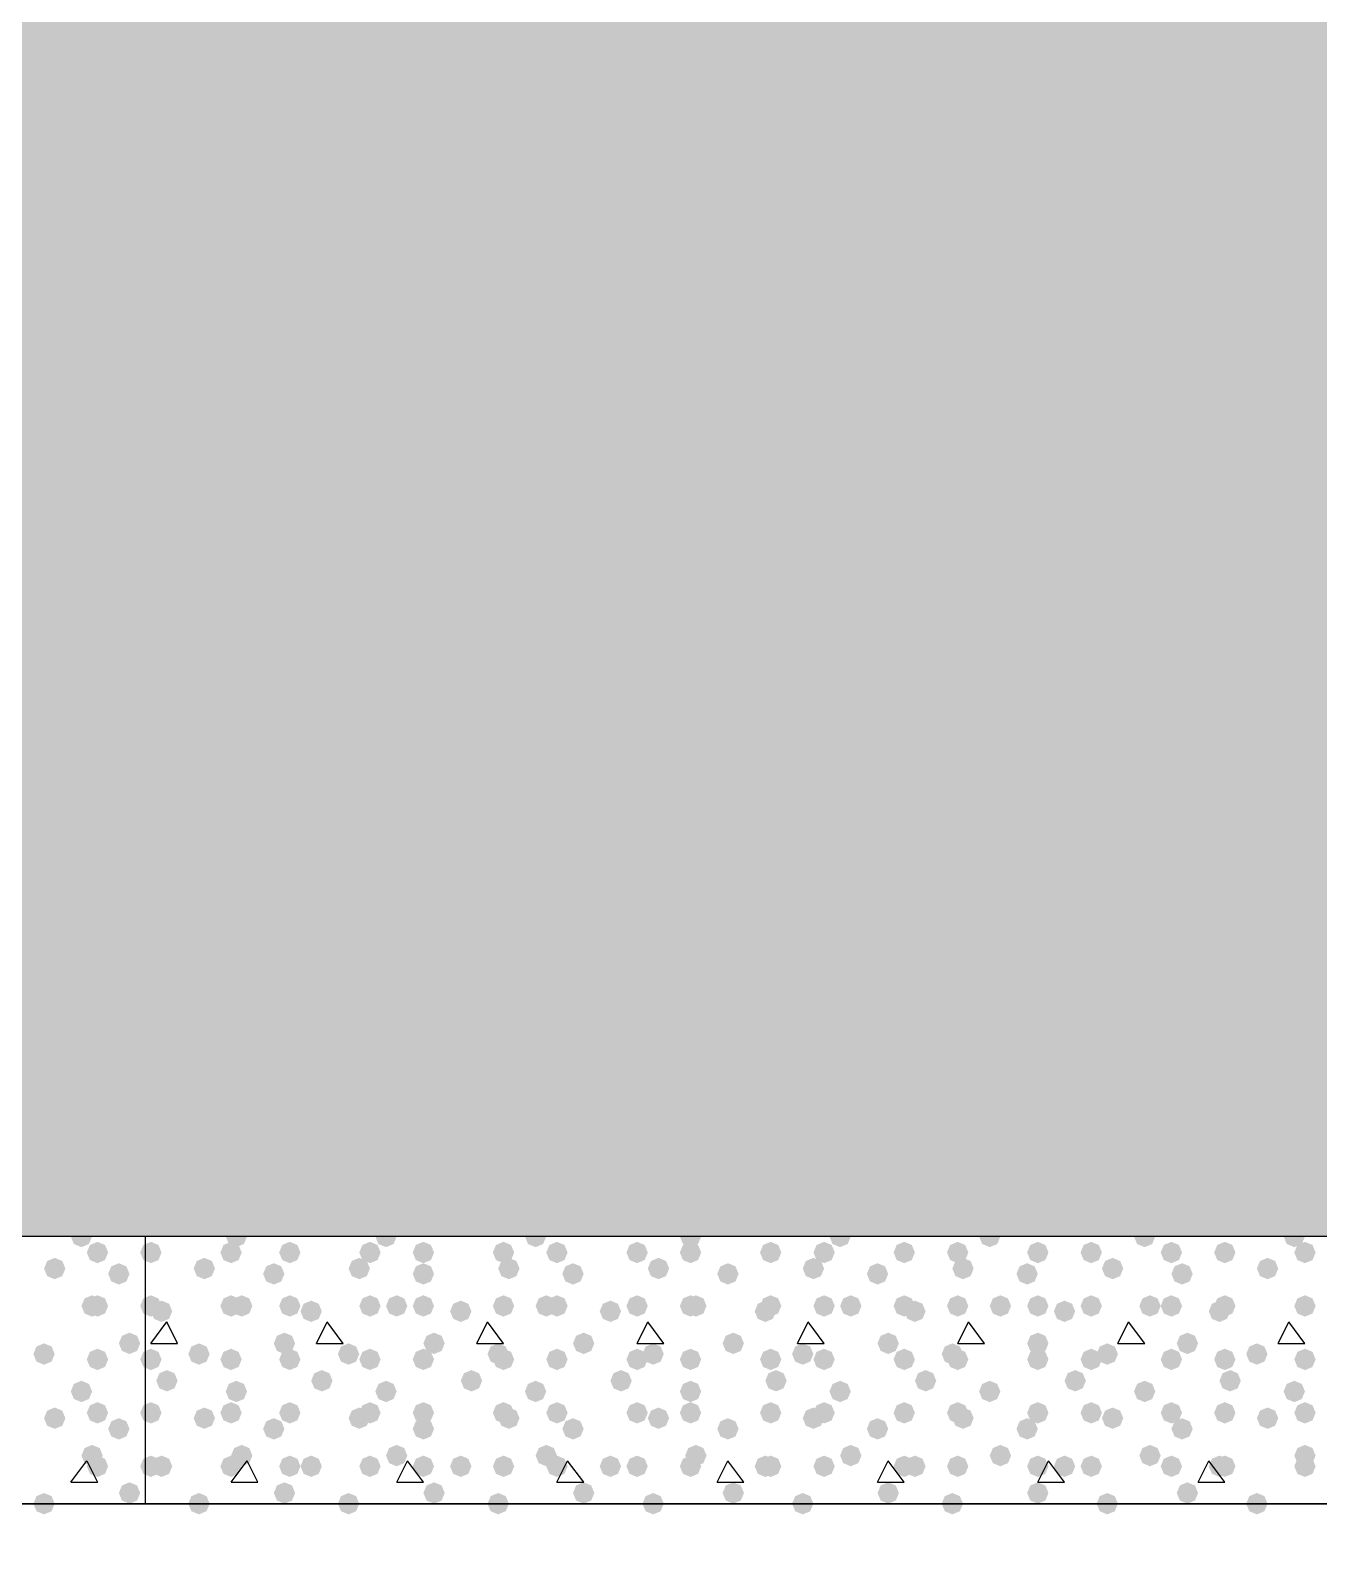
# Model space of a CAD drawing. Header units: millimetres. Extents: x 0 to 420, y 0 to 297.
# Drawn here: x 244.71 to 254.91, y 182.94 to 195.1 of the extents above; entities that cross this region are included whole.
import ezdxf

# ---------------------------------------------------------------- set-up
doc = ezdxf.new("R2010")
doc.units = ezdxf.units.MM
doc.layers.get('0').update_dxf_attribs({"linetype": 'CONTINUOUS'})

msp = doc.modelspace()

# ---------------------------------------------------------------- hatches: boundary and pattern name
at = {"true_color": 0x000008}
h = msp.add_hatch(color=0, dxfattribs=at)
h.paths.add_polyline_path([(385.826, 204.639333), (224.409, 204.639333), (385.826, 185.547)], flags=0)
h.paths.add_polyline_path([(224.409, 204.639333), (385.826, 185.547), (224.409, 185.547)], flags=0)
at = {"true_color": 0x000007}
for points in [[(245.194667, 185.547), (245.169796, 185.487204), (245.11, 185.462333), (245.050204, 185.487204), (245.025333, 185.547), (245.050204, 185.606796), (245.11, 185.631667), (245.169796, 185.606796)], [(245.321667, 185.42), (245.296796, 185.360204), (245.237, 185.335333), (245.177204, 185.360204), (245.152333, 185.42), (245.177204, 185.479796), (245.237, 185.504667), (245.296796, 185.479796)], [(244.983, 185.293), (244.958129, 185.233204), (244.898333, 185.208333), (244.838538, 185.233204), (244.813667, 185.293), (244.838537, 185.352796), (244.898333, 185.377667), (244.958129, 185.352796)], [(245.491, 185.250667), (245.466129, 185.190871), (245.406333, 185.166), (245.346538, 185.190871), (245.321667, 185.250667), (245.346537, 185.310462), (245.406333, 185.335333), (245.466129, 185.310463)], [(245.279333, 184.996667), (245.254462, 184.936871), (245.194667, 184.912), (245.134871, 184.936871), (245.11, 184.996667), (245.134871, 185.056462), (245.194667, 185.081333), (245.254462, 185.056463)], [(245.321667, 184.996667), (245.296796, 184.936871), (245.237, 184.912), (245.177204, 184.936871), (245.152333, 184.996667), (245.177204, 185.056462), (245.237, 185.081333), (245.296796, 185.056463)], [(245.575667, 184.700333), (245.550796, 184.640537), (245.491, 184.615667), (245.431204, 184.640537), (245.406333, 184.700333), (245.431204, 184.760129), (245.491, 184.785), (245.550796, 184.760129)], [(244.898333, 184.615667), (244.873462, 184.555871), (244.813667, 184.531), (244.753871, 184.555871), (244.729, 184.615667), (244.753871, 184.675462), (244.813667, 184.700333), (244.873462, 184.675463)], [(245.321667, 184.573333), (245.296796, 184.513537), (245.237, 184.488667), (245.177204, 184.513537), (245.152333, 184.573333), (245.177204, 184.633129), (245.237, 184.658), (245.296796, 184.633129)], [(245.194667, 184.319333), (245.169796, 184.259537), (245.11, 184.234667), (245.050204, 184.259537), (245.025333, 184.319333), (245.050204, 184.379129), (245.11, 184.404), (245.169796, 184.379129)], [(244.983, 184.107667), (244.958129, 184.047871), (244.898333, 184.023), (244.838538, 184.047871), (244.813667, 184.107667), (244.838537, 184.167462), (244.898333, 184.192333), (244.958129, 184.167463)], [(245.321667, 184.15), (245.296796, 184.090204), (245.237, 184.065333), (245.177204, 184.090204), (245.152333, 184.15), (245.177204, 184.209796), (245.237, 184.234667), (245.296796, 184.209796)], [(245.491, 184.023), (245.466129, 183.963204), (245.406333, 183.938333), (245.346538, 183.963204), (245.321667, 184.023), (245.346537, 184.082796), (245.406333, 184.107667), (245.466129, 184.082796)], [(245.279333, 183.811333), (245.254462, 183.751537), (245.194667, 183.726667), (245.134871, 183.751537), (245.11, 183.811333), (245.134871, 183.871129), (245.194667, 183.896), (245.254462, 183.871129)], [(245.321667, 183.726667), (245.296796, 183.666871), (245.237, 183.642), (245.177204, 183.666871), (245.152333, 183.726667), (245.177204, 183.786462), (245.237, 183.811333), (245.296796, 183.786463)], [(245.575667, 183.515), (245.550796, 183.455204), (245.491, 183.430333), (245.431204, 183.455204), (245.406333, 183.515), (245.431204, 183.574796), (245.491, 183.599667), (245.550796, 183.574796)], [(244.898333, 183.430333), (244.873462, 183.370537), (244.813667, 183.345667), (244.753871, 183.370537), (244.729, 183.430333), (244.753871, 183.490129), (244.813667, 183.515), (244.873462, 183.490129)]]:
    msp.add_hatch(color=0, dxfattribs=at).paths.add_polyline_path(points, flags=0)
at = {"true_color": 0x000008}
for points in [[(246.422333, 185.547), (246.397462, 185.487204), (246.337667, 185.462333), (246.277871, 185.487204), (246.253, 185.547), (246.277871, 185.606796), (246.337667, 185.631667), (246.397462, 185.606796)], [(247.607667, 185.547), (247.582796, 185.487204), (247.523, 185.462333), (247.463204, 185.487204), (247.438333, 185.547), (247.463204, 185.606796), (247.523, 185.631667), (247.582796, 185.606796)], [(248.793, 185.547), (248.768129, 185.487204), (248.708333, 185.462333), (248.648538, 185.487204), (248.623667, 185.547), (248.648537, 185.606796), (248.708333, 185.631667), (248.768129, 185.606796)], [(250.020667, 185.547), (249.995796, 185.487204), (249.936, 185.462333), (249.876204, 185.487204), (249.851333, 185.547), (249.876204, 185.606796), (249.936, 185.631667), (249.995796, 185.606796)], [(251.206, 185.547), (251.181129, 185.487204), (251.121333, 185.462333), (251.061538, 185.487204), (251.036667, 185.547), (251.061537, 185.606796), (251.121333, 185.631667), (251.181129, 185.606796)], [(252.391333, 185.547), (252.366462, 185.487204), (252.306667, 185.462333), (252.246871, 185.487204), (252.222, 185.547), (252.246871, 185.606796), (252.306667, 185.631667), (252.366462, 185.606796)], [(253.619, 185.547), (253.594129, 185.487204), (253.534333, 185.462333), (253.474538, 185.487204), (253.449667, 185.547), (253.474537, 185.606796), (253.534333, 185.631667), (253.594129, 185.606796)], [(254.804333, 185.547), (254.779462, 185.487204), (254.719667, 185.462333), (254.659871, 185.487204), (254.635, 185.547), (254.659871, 185.606796), (254.719667, 185.631667), (254.779462, 185.606796)], [(245.745, 185.42), (245.720129, 185.360204), (245.660333, 185.335333), (245.600538, 185.360204), (245.575667, 185.42), (245.600537, 185.479796), (245.660333, 185.504667), (245.720129, 185.479796)], [(246.38, 185.42), (246.355129, 185.360204), (246.295333, 185.335333), (246.235538, 185.360204), (246.210667, 185.42), (246.235537, 185.479796), (246.295333, 185.504667), (246.355129, 185.479796)], [(246.845667, 185.42), (246.820796, 185.360204), (246.761, 185.335333), (246.701204, 185.360204), (246.676333, 185.42), (246.701204, 185.479796), (246.761, 185.504667), (246.820796, 185.479796)], [(247.480667, 185.42), (247.455796, 185.360204), (247.396, 185.335333), (247.336204, 185.360204), (247.311333, 185.42), (247.336204, 185.479796), (247.396, 185.504667), (247.455796, 185.479796)], [(247.904, 185.42), (247.879129, 185.360204), (247.819333, 185.335333), (247.759538, 185.360204), (247.734667, 185.42), (247.759537, 185.479796), (247.819333, 185.504667), (247.879129, 185.479796)], [(248.539, 185.42), (248.514129, 185.360204), (248.454333, 185.335333), (248.394538, 185.360204), (248.369667, 185.42), (248.394537, 185.479796), (248.454333, 185.504667), (248.514129, 185.479796)], [(248.962333, 185.42), (248.937462, 185.360204), (248.877667, 185.335333), (248.817871, 185.360204), (248.793, 185.42), (248.817871, 185.479796), (248.877667, 185.504667), (248.937462, 185.479796)], [(249.597333, 185.42), (249.572462, 185.360204), (249.512667, 185.335333), (249.452871, 185.360204), (249.428, 185.42), (249.452871, 185.479796), (249.512667, 185.504667), (249.572462, 185.479796)], [(250.020667, 185.42), (249.995796, 185.360204), (249.936, 185.335333), (249.876204, 185.360204), (249.851333, 185.42), (249.876204, 185.479796), (249.936, 185.504667), (249.995796, 185.479796)], [(250.655667, 185.42), (250.630796, 185.360204), (250.571, 185.335333), (250.511204, 185.360204), (250.486333, 185.42), (250.511204, 185.479796), (250.571, 185.504667), (250.630796, 185.479796)], [(251.079, 185.42), (251.054129, 185.360204), (250.994333, 185.335333), (250.934538, 185.360204), (250.909667, 185.42), (250.934537, 185.479796), (250.994333, 185.504667), (251.054129, 185.479796)], [(251.714, 185.42), (251.689129, 185.360204), (251.629333, 185.335333), (251.569538, 185.360204), (251.544667, 185.42), (251.569537, 185.479796), (251.629333, 185.504667), (251.689129, 185.479796)], [(252.137333, 185.42), (252.112462, 185.360204), (252.052667, 185.335333), (251.992871, 185.360204), (251.968, 185.42), (251.992871, 185.479796), (252.052667, 185.504667), (252.112462, 185.479796)], [(252.772333, 185.42), (252.747462, 185.360204), (252.687667, 185.335333), (252.627871, 185.360204), (252.603, 185.42), (252.627871, 185.479796), (252.687667, 185.504667), (252.747462, 185.479796)], [(253.195667, 185.42), (253.170796, 185.360204), (253.111, 185.335333), (253.051204, 185.360204), (253.026333, 185.42), (253.051204, 185.479796), (253.111, 185.504667), (253.170796, 185.479796)], [(253.830667, 185.42), (253.805796, 185.360204), (253.746, 185.335333), (253.686204, 185.360204), (253.661333, 185.42), (253.686204, 185.479796), (253.746, 185.504667), (253.805796, 185.479796)], [(254.254, 185.42), (254.229129, 185.360204), (254.169333, 185.335333), (254.109537, 185.360204), (254.084667, 185.42), (254.109537, 185.479796), (254.169333, 185.504667), (254.229129, 185.479796)], [(254.889, 185.42), (254.864129, 185.360204), (254.804333, 185.335333), (254.744538, 185.360204), (254.719667, 185.42), (254.744537, 185.479796), (254.804333, 185.504667), (254.864129, 185.479796)], [(246.168333, 185.293), (246.143463, 185.233204), (246.083667, 185.208333), (246.023871, 185.233204), (245.999, 185.293), (246.023871, 185.352796), (246.083667, 185.377667), (246.143462, 185.352796)], [(246.718667, 185.250667), (246.693796, 185.190871), (246.634, 185.166), (246.574204, 185.190871), (246.549333, 185.250667), (246.574204, 185.310462), (246.634, 185.335333), (246.693796, 185.310463)], [(247.396, 185.293), (247.371129, 185.233204), (247.311333, 185.208333), (247.251538, 185.233204), (247.226667, 185.293), (247.251537, 185.352796), (247.311333, 185.377667), (247.371129, 185.352796)], [(247.904, 185.250667), (247.879129, 185.190871), (247.819333, 185.166), (247.759538, 185.190871), (247.734667, 185.250667), (247.759537, 185.310462), (247.819333, 185.335333), (247.879129, 185.310463)], [(248.581333, 185.293), (248.556462, 185.233204), (248.496667, 185.208333), (248.436871, 185.233204), (248.412, 185.293), (248.436871, 185.352796), (248.496667, 185.377667), (248.556462, 185.352796)], [(249.089333, 185.250667), (249.064462, 185.190871), (249.004667, 185.166), (248.944871, 185.190871), (248.92, 185.250667), (248.944871, 185.310462), (249.004667, 185.335333), (249.064462, 185.310463)], [(249.766667, 185.293), (249.741796, 185.233204), (249.682, 185.208333), (249.622204, 185.233204), (249.597333, 185.293), (249.622204, 185.352796), (249.682, 185.377667), (249.741796, 185.352796)], [(250.317, 185.250667), (250.292129, 185.190871), (250.232333, 185.166), (250.172537, 185.190871), (250.147667, 185.250667), (250.172537, 185.310462), (250.232333, 185.335333), (250.292129, 185.310463)], [(250.994333, 185.293), (250.969462, 185.233204), (250.909667, 185.208333), (250.849871, 185.233204), (250.825, 185.293), (250.849871, 185.352796), (250.909667, 185.377667), (250.969462, 185.352796)], [(251.502333, 185.250667), (251.477463, 185.190871), (251.417667, 185.166), (251.357871, 185.190871), (251.333, 185.250667), (251.357871, 185.310462), (251.417667, 185.335333), (251.477462, 185.310463)], [(252.179667, 185.293), (252.154796, 185.233204), (252.095, 185.208333), (252.035204, 185.233204), (252.010333, 185.293), (252.035204, 185.352796), (252.095, 185.377667), (252.154796, 185.352796)], [(252.687667, 185.250667), (252.662796, 185.190871), (252.603, 185.166), (252.543204, 185.190871), (252.518333, 185.250667), (252.543204, 185.310462), (252.603, 185.335333), (252.662796, 185.310463)], [(253.365, 185.293), (253.340129, 185.233204), (253.280333, 185.208333), (253.220538, 185.233204), (253.195667, 185.293), (253.220537, 185.352796), (253.280333, 185.377667), (253.340129, 185.352796)], [(253.915333, 185.250667), (253.890462, 185.190871), (253.830667, 185.166), (253.770871, 185.190871), (253.746, 185.250667), (253.770871, 185.310462), (253.830667, 185.335333), (253.890462, 185.310463)], [(254.592667, 185.293), (254.567796, 185.233204), (254.508, 185.208333), (254.448204, 185.233204), (254.423333, 185.293), (254.448204, 185.352796), (254.508, 185.377667), (254.567796, 185.352796)], [(245.745, 184.996667), (245.720129, 184.936871), (245.660333, 184.912), (245.600538, 184.936871), (245.575667, 184.996667), (245.600537, 185.056462), (245.660333, 185.081333), (245.720129, 185.056463)], [(245.829667, 184.954333), (245.804796, 184.894537), (245.745, 184.869667), (245.685204, 184.894537), (245.660333, 184.954333), (245.685204, 185.014129), (245.745, 185.039), (245.804796, 185.014129)], [(246.38, 184.996667), (246.355129, 184.936871), (246.295333, 184.912), (246.235538, 184.936871), (246.210667, 184.996667), (246.235537, 185.056462), (246.295333, 185.081333), (246.355129, 185.056463)], [(246.464667, 184.996667), (246.439796, 184.936871), (246.38, 184.912), (246.320204, 184.936871), (246.295333, 184.996667), (246.320204, 185.056462), (246.38, 185.081333), (246.439796, 185.056463)], [(246.845667, 184.996667), (246.820796, 184.936871), (246.761, 184.912), (246.701204, 184.936871), (246.676333, 184.996667), (246.701204, 185.056462), (246.761, 185.081333), (246.820796, 185.056463)], [(247.015, 184.954333), (246.990129, 184.894537), (246.930333, 184.869667), (246.870538, 184.894537), (246.845667, 184.954333), (246.870537, 185.014129), (246.930333, 185.039), (246.990129, 185.014129)], [(247.480667, 184.996667), (247.455796, 184.936871), (247.396, 184.912), (247.336204, 184.936871), (247.311333, 184.996667), (247.336204, 185.056462), (247.396, 185.081333), (247.455796, 185.056463)], [(247.692333, 184.996667), (247.667463, 184.936871), (247.607667, 184.912), (247.547871, 184.936871), (247.523, 184.996667), (247.547871, 185.056462), (247.607667, 185.081333), (247.667462, 185.056463)], [(247.904, 184.996667), (247.879129, 184.936871), (247.819333, 184.912), (247.759538, 184.936871), (247.734667, 184.996667), (247.759537, 185.056462), (247.819333, 185.081333), (247.879129, 185.056463)], [(248.200333, 184.954333), (248.175462, 184.894537), (248.115667, 184.869667), (248.055871, 184.894537), (248.031, 184.954333), (248.055871, 185.014129), (248.115667, 185.039), (248.175462, 185.014129)], [(248.539, 184.996667), (248.514129, 184.936871), (248.454333, 184.912), (248.394538, 184.936871), (248.369667, 184.996667), (248.394537, 185.056462), (248.454333, 185.081333), (248.514129, 185.056463)], [(248.877667, 184.996667), (248.852796, 184.936871), (248.793, 184.912), (248.733204, 184.936871), (248.708333, 184.996667), (248.733204, 185.056462), (248.793, 185.081333), (248.852796, 185.056463)], [(248.962333, 184.996667), (248.937462, 184.936871), (248.877667, 184.912), (248.817871, 184.936871), (248.793, 184.996667), (248.817871, 185.056462), (248.877667, 185.081333), (248.937462, 185.056463)], [(249.385667, 184.954333), (249.360796, 184.894537), (249.301, 184.869667), (249.241204, 184.894537), (249.216333, 184.954333), (249.241204, 185.014129), (249.301, 185.039), (249.360796, 185.014129)], [(249.597333, 184.996667), (249.572462, 184.936871), (249.512667, 184.912), (249.452871, 184.936871), (249.428, 184.996667), (249.452871, 185.056462), (249.512667, 185.081333), (249.572462, 185.056463)], [(250.020667, 184.996667), (249.995796, 184.936871), (249.936, 184.912), (249.876204, 184.936871), (249.851333, 184.996667), (249.876204, 185.056462), (249.936, 185.081333), (249.995796, 185.056463)], [(250.063, 184.996667), (250.038129, 184.936871), (249.978333, 184.912), (249.918538, 184.936871), (249.893667, 184.996667), (249.918537, 185.056462), (249.978333, 185.081333), (250.038129, 185.056463)], [(250.613333, 184.954333), (250.588462, 184.894537), (250.528667, 184.869667), (250.468871, 184.894537), (250.444, 184.954333), (250.468871, 185.014129), (250.528667, 185.039), (250.588462, 185.014129)], [(250.655667, 184.996667), (250.630796, 184.936871), (250.571, 184.912), (250.511204, 184.936871), (250.486333, 184.996667), (250.511204, 185.056462), (250.571, 185.081333), (250.630796, 185.056463)], [(251.079, 184.996667), (251.054129, 184.936871), (250.994333, 184.912), (250.934538, 184.936871), (250.909667, 184.996667), (250.934537, 185.056462), (250.994333, 185.081333), (251.054129, 185.056463)], [(251.290667, 184.996667), (251.265796, 184.936871), (251.206, 184.912), (251.146204, 184.936871), (251.121333, 184.996667), (251.146204, 185.056462), (251.206, 185.081333), (251.265796, 185.056463)], [(251.714, 184.996667), (251.689129, 184.936871), (251.629333, 184.912), (251.569538, 184.936871), (251.544667, 184.996667), (251.569537, 185.056462), (251.629333, 185.081333), (251.689129, 185.056463)], [(251.798667, 184.954333), (251.773796, 184.894537), (251.714, 184.869667), (251.654204, 184.894537), (251.629333, 184.954333), (251.654204, 185.014129), (251.714, 185.039), (251.773796, 185.014129)], [(252.137333, 184.996667), (252.112462, 184.936871), (252.052667, 184.912), (251.992871, 184.936871), (251.968, 184.996667), (251.992871, 185.056462), (252.052667, 185.081333), (252.112462, 185.056463)], [(252.476, 184.996667), (252.451129, 184.936871), (252.391333, 184.912), (252.331538, 184.936871), (252.306667, 184.996667), (252.331537, 185.056462), (252.391333, 185.081333), (252.451129, 185.056463)], [(252.772333, 184.996667), (252.747462, 184.936871), (252.687667, 184.912), (252.627871, 184.936871), (252.603, 184.996667), (252.627871, 185.056462), (252.687667, 185.081333), (252.747462, 185.056463)], [(252.984, 184.954333), (252.959129, 184.894537), (252.899333, 184.869667), (252.839538, 184.894537), (252.814667, 184.954333), (252.839537, 185.014129), (252.899333, 185.039), (252.959129, 185.014129)], [(253.195667, 184.996667), (253.170796, 184.936871), (253.111, 184.912), (253.051204, 184.936871), (253.026333, 184.996667), (253.051204, 185.056462), (253.111, 185.081333), (253.170796, 185.056463)], [(253.661333, 184.996667), (253.636462, 184.936871), (253.576667, 184.912), (253.516871, 184.936871), (253.492, 184.996667), (253.516871, 185.056462), (253.576667, 185.081333), (253.636462, 185.056463)], [(253.830667, 184.996667), (253.805796, 184.936871), (253.746, 184.912), (253.686204, 184.936871), (253.661333, 184.996667), (253.686204, 185.056462), (253.746, 185.081333), (253.805796, 185.056463)], [(254.211667, 184.954333), (254.186796, 184.894537), (254.127, 184.869667), (254.067204, 184.894537), (254.042333, 184.954333), (254.067204, 185.014129), (254.127, 185.039), (254.186796, 185.014129)], [(254.254, 184.996667), (254.229129, 184.936871), (254.169333, 184.912), (254.109537, 184.936871), (254.084667, 184.996667), (254.109537, 185.056462), (254.169333, 185.081333), (254.229129, 185.056463)], [(254.889, 184.996667), (254.864129, 184.936871), (254.804333, 184.912), (254.744538, 184.936871), (254.719667, 184.996667), (254.744537, 185.056462), (254.804333, 185.081333), (254.864129, 185.056463)], [(254.889, 184.996667), (254.864129, 184.936871), (254.804333, 184.912), (254.744538, 184.936871), (254.719667, 184.996667), (254.744537, 185.056462), (254.804333, 185.081333), (254.864129, 185.056463)], [(246.803333, 184.700333), (246.778462, 184.640537), (246.718667, 184.615667), (246.658871, 184.640537), (246.634, 184.700333), (246.658871, 184.760129), (246.718667, 184.785), (246.778462, 184.760129)], [(247.988667, 184.700333), (247.963796, 184.640537), (247.904, 184.615667), (247.844204, 184.640537), (247.819333, 184.700333), (247.844204, 184.760129), (247.904, 184.785), (247.963796, 184.760129)], [(249.174, 184.700333), (249.149129, 184.640537), (249.089333, 184.615667), (249.029538, 184.640537), (249.004667, 184.700333), (249.029537, 184.760129), (249.089333, 184.785), (249.149129, 184.760129)], [(250.359333, 184.700333), (250.334463, 184.640537), (250.274667, 184.615667), (250.214871, 184.640537), (250.19, 184.700333), (250.214871, 184.760129), (250.274667, 184.785), (250.334462, 184.760129)], [(251.587, 184.700333), (251.562129, 184.640537), (251.502333, 184.615667), (251.442537, 184.640537), (251.417667, 184.700333), (251.442537, 184.760129), (251.502333, 184.785), (251.562129, 184.760129)], [(252.772333, 184.700333), (252.747462, 184.640537), (252.687667, 184.615667), (252.627871, 184.640537), (252.603, 184.700333), (252.627871, 184.760129), (252.687667, 184.785), (252.747462, 184.760129)], [(253.957667, 184.700333), (253.932796, 184.640537), (253.873, 184.615667), (253.813204, 184.640537), (253.788333, 184.700333), (253.813204, 184.760129), (253.873, 184.785), (253.932796, 184.760129)], [(245.745, 184.573333), (245.720129, 184.513537), (245.660333, 184.488667), (245.600538, 184.513537), (245.575667, 184.573333), (245.600537, 184.633129), (245.660333, 184.658), (245.720129, 184.633129)], [(246.126, 184.615667), (246.101129, 184.555871), (246.041333, 184.531), (245.981538, 184.555871), (245.956667, 184.615667), (245.981537, 184.675462), (246.041333, 184.700333), (246.101129, 184.675463)], [(246.38, 184.573333), (246.355129, 184.513537), (246.295333, 184.488667), (246.235538, 184.513537), (246.210667, 184.573333), (246.235537, 184.633129), (246.295333, 184.658), (246.355129, 184.633129)], [(246.845667, 184.573333), (246.820796, 184.513537), (246.761, 184.488667), (246.701204, 184.513537), (246.676333, 184.573333), (246.701204, 184.633129), (246.761, 184.658), (246.820796, 184.633129)], [(247.311333, 184.615667), (247.286462, 184.555871), (247.226667, 184.531), (247.166871, 184.555871), (247.142, 184.615667), (247.166871, 184.675462), (247.226667, 184.700333), (247.286462, 184.675463)], [(247.480667, 184.573333), (247.455796, 184.513537), (247.396, 184.488667), (247.336204, 184.513537), (247.311333, 184.573333), (247.336204, 184.633129), (247.396, 184.658), (247.455796, 184.633129)], [(247.904, 184.573333), (247.879129, 184.513537), (247.819333, 184.488667), (247.759538, 184.513537), (247.734667, 184.573333), (247.759537, 184.633129), (247.819333, 184.658), (247.879129, 184.633129)], [(248.496667, 184.615667), (248.471796, 184.555871), (248.412, 184.531), (248.352204, 184.555871), (248.327333, 184.615667), (248.352204, 184.675462), (248.412, 184.700333), (248.471796, 184.675463)], [(248.539, 184.573333), (248.514129, 184.513537), (248.454333, 184.488667), (248.394538, 184.513537), (248.369667, 184.573333), (248.394537, 184.633129), (248.454333, 184.658), (248.514129, 184.633129)], [(248.962333, 184.573333), (248.937462, 184.513537), (248.877667, 184.488667), (248.817871, 184.513537), (248.793, 184.573333), (248.817871, 184.633129), (248.877667, 184.658), (248.937462, 184.633129)], [(249.597333, 184.573333), (249.572462, 184.513537), (249.512667, 184.488667), (249.452871, 184.513537), (249.428, 184.573333), (249.452871, 184.633129), (249.512667, 184.658), (249.572462, 184.633129)], [(249.724333, 184.615667), (249.699462, 184.555871), (249.639667, 184.531), (249.579871, 184.555871), (249.555, 184.615667), (249.579871, 184.675462), (249.639667, 184.700333), (249.699462, 184.675463)], [(250.020667, 184.573333), (249.995796, 184.513537), (249.936, 184.488667), (249.876204, 184.513537), (249.851333, 184.573333), (249.876204, 184.633129), (249.936, 184.658), (249.995796, 184.633129)], [(250.655667, 184.573333), (250.630796, 184.513537), (250.571, 184.488667), (250.511204, 184.513537), (250.486333, 184.573333), (250.511204, 184.633129), (250.571, 184.658), (250.630796, 184.633129)], [(250.909667, 184.615667), (250.884796, 184.555871), (250.825, 184.531), (250.765204, 184.555871), (250.740333, 184.615667), (250.765204, 184.675462), (250.825, 184.700333), (250.884796, 184.675463)], [(251.079, 184.573333), (251.054129, 184.513537), (250.994333, 184.488667), (250.934538, 184.513537), (250.909667, 184.573333), (250.934537, 184.633129), (250.994333, 184.658), (251.054129, 184.633129)], [(251.714, 184.573333), (251.689129, 184.513537), (251.629333, 184.488667), (251.569538, 184.513537), (251.544667, 184.573333), (251.569537, 184.633129), (251.629333, 184.658), (251.689129, 184.633129)], [(252.095, 184.615667), (252.070129, 184.555871), (252.010333, 184.531), (251.950538, 184.555871), (251.925667, 184.615667), (251.950537, 184.675462), (252.010333, 184.700333), (252.070129, 184.675463)], [(252.137333, 184.573333), (252.112462, 184.513537), (252.052667, 184.488667), (251.992871, 184.513537), (251.968, 184.573333), (251.992871, 184.633129), (252.052667, 184.658), (252.112462, 184.633129)], [(252.772333, 184.573333), (252.747462, 184.513537), (252.687667, 184.488667), (252.627871, 184.513537), (252.603, 184.573333), (252.627871, 184.633129), (252.687667, 184.658), (252.747462, 184.633129)], [(253.195667, 184.573333), (253.170796, 184.513537), (253.111, 184.488667), (253.051204, 184.513537), (253.026333, 184.573333), (253.051204, 184.633129), (253.111, 184.658), (253.170796, 184.633129)], [(253.322667, 184.615667), (253.297796, 184.555871), (253.238, 184.531), (253.178204, 184.555871), (253.153333, 184.615667), (253.178204, 184.675462), (253.238, 184.700333), (253.297796, 184.675463)], [(253.830667, 184.573333), (253.805796, 184.513537), (253.746, 184.488667), (253.686204, 184.513537), (253.661333, 184.573333), (253.686204, 184.633129), (253.746, 184.658), (253.805796, 184.633129)], [(254.254, 184.573333), (254.229129, 184.513537), (254.169333, 184.488667), (254.109537, 184.513537), (254.084667, 184.573333), (254.109537, 184.633129), (254.169333, 184.658), (254.229129, 184.633129)], [(254.508, 184.615667), (254.483129, 184.555871), (254.423333, 184.531), (254.363538, 184.555871), (254.338667, 184.615667), (254.363537, 184.675462), (254.423333, 184.700333), (254.483129, 184.675463)], [(254.889, 184.573333), (254.864129, 184.513537), (254.804333, 184.488667), (254.744538, 184.513537), (254.719667, 184.573333), (254.744537, 184.633129), (254.804333, 184.658), (254.864129, 184.633129)], [(245.872, 184.404), (245.847129, 184.344204), (245.787333, 184.319333), (245.727537, 184.344204), (245.702667, 184.404), (245.727537, 184.463796), (245.787333, 184.488667), (245.847129, 184.463796)], [(247.099667, 184.404), (247.074796, 184.344204), (247.015, 184.319333), (246.955204, 184.344204), (246.930333, 184.404), (246.955204, 184.463796), (247.015, 184.488667), (247.074796, 184.463796)], [(248.285, 184.404), (248.260129, 184.344204), (248.200333, 184.319333), (248.140537, 184.344204), (248.115667, 184.404), (248.140537, 184.463796), (248.200333, 184.488667), (248.260129, 184.463796)], [(249.470333, 184.404), (249.445462, 184.344204), (249.385667, 184.319333), (249.325871, 184.344204), (249.301, 184.404), (249.325871, 184.463796), (249.385667, 184.488667), (249.445462, 184.463796)], [(250.698, 184.404), (250.673129, 184.344204), (250.613333, 184.319333), (250.553538, 184.344204), (250.528667, 184.404), (250.553537, 184.463796), (250.613333, 184.488667), (250.673129, 184.463796)], [(251.883333, 184.404), (251.858462, 184.344204), (251.798667, 184.319333), (251.738871, 184.344204), (251.714, 184.404), (251.738871, 184.463796), (251.798667, 184.488667), (251.858462, 184.463796)], [(253.068667, 184.404), (253.043796, 184.344204), (252.984, 184.319333), (252.924204, 184.344204), (252.899333, 184.404), (252.924204, 184.463796), (252.984, 184.488667), (253.043796, 184.463796)], [(254.296333, 184.404), (254.271462, 184.344204), (254.211667, 184.319333), (254.151871, 184.344204), (254.127, 184.404), (254.151871, 184.463796), (254.211667, 184.488667), (254.271462, 184.463796)], [(246.422333, 184.319333), (246.397462, 184.259537), (246.337667, 184.234667), (246.277871, 184.259537), (246.253, 184.319333), (246.277871, 184.379129), (246.337667, 184.404), (246.397462, 184.379129)], [(247.607667, 184.319333), (247.582796, 184.259537), (247.523, 184.234667), (247.463204, 184.259537), (247.438333, 184.319333), (247.463204, 184.379129), (247.523, 184.404), (247.582796, 184.379129)], [(248.793, 184.319333), (248.768129, 184.259537), (248.708333, 184.234667), (248.648538, 184.259537), (248.623667, 184.319333), (248.648537, 184.379129), (248.708333, 184.404), (248.768129, 184.379129)], [(250.020667, 184.319333), (249.995796, 184.259537), (249.936, 184.234667), (249.876204, 184.259537), (249.851333, 184.319333), (249.876204, 184.379129), (249.936, 184.404), (249.995796, 184.379129)], [(251.206, 184.319333), (251.181129, 184.259537), (251.121333, 184.234667), (251.061538, 184.259537), (251.036667, 184.319333), (251.061537, 184.379129), (251.121333, 184.404), (251.181129, 184.379129)], [(252.391333, 184.319333), (252.366462, 184.259537), (252.306667, 184.234667), (252.246871, 184.259537), (252.222, 184.319333), (252.246871, 184.379129), (252.306667, 184.404), (252.366462, 184.379129)], [(253.619, 184.319333), (253.594129, 184.259537), (253.534333, 184.234667), (253.474538, 184.259537), (253.449667, 184.319333), (253.474537, 184.379129), (253.534333, 184.404), (253.594129, 184.379129)], [(254.804333, 184.319333), (254.779462, 184.259537), (254.719667, 184.234667), (254.659871, 184.259537), (254.635, 184.319333), (254.659871, 184.379129), (254.719667, 184.404), (254.779462, 184.379129)], [(245.745, 184.15), (245.720129, 184.090204), (245.660333, 184.065333), (245.600538, 184.090204), (245.575667, 184.15), (245.600537, 184.209796), (245.660333, 184.234667), (245.720129, 184.209796)], [(246.168333, 184.107667), (246.143463, 184.047871), (246.083667, 184.023), (246.023871, 184.047871), (245.999, 184.107667), (246.023871, 184.167462), (246.083667, 184.192333), (246.143462, 184.167463)], [(246.38, 184.15), (246.355129, 184.090204), (246.295333, 184.065333), (246.235538, 184.090204), (246.210667, 184.15), (246.235537, 184.209796), (246.295333, 184.234667), (246.355129, 184.209796)], [(246.845667, 184.15), (246.820796, 184.090204), (246.761, 184.065333), (246.701204, 184.090204), (246.676333, 184.15), (246.701204, 184.209796), (246.761, 184.234667), (246.820796, 184.209796)], [(247.396, 184.107667), (247.371129, 184.047871), (247.311333, 184.023), (247.251538, 184.047871), (247.226667, 184.107667), (247.251537, 184.167462), (247.311333, 184.192333), (247.371129, 184.167463)], [(247.480667, 184.15), (247.455796, 184.090204), (247.396, 184.065333), (247.336204, 184.090204), (247.311333, 184.15), (247.336204, 184.209796), (247.396, 184.234667), (247.455796, 184.209796)], [(247.904, 184.15), (247.879129, 184.090204), (247.819333, 184.065333), (247.759538, 184.090204), (247.734667, 184.15), (247.759537, 184.209796), (247.819333, 184.234667), (247.879129, 184.209796)], [(248.539, 184.15), (248.514129, 184.090204), (248.454333, 184.065333), (248.394538, 184.090204), (248.369667, 184.15), (248.394537, 184.209796), (248.454333, 184.234667), (248.514129, 184.209796)], [(248.581333, 184.107667), (248.556462, 184.047871), (248.496667, 184.023), (248.436871, 184.047871), (248.412, 184.107667), (248.436871, 184.167462), (248.496667, 184.192333), (248.556462, 184.167463)], [(248.962333, 184.15), (248.937462, 184.090204), (248.877667, 184.065333), (248.817871, 184.090204), (248.793, 184.15), (248.817871, 184.209796), (248.877667, 184.234667), (248.937462, 184.209796)], [(249.597333, 184.15), (249.572462, 184.090204), (249.512667, 184.065333), (249.452871, 184.090204), (249.428, 184.15), (249.452871, 184.209796), (249.512667, 184.234667), (249.572462, 184.209796)], [(249.766667, 184.107667), (249.741796, 184.047871), (249.682, 184.023), (249.622204, 184.047871), (249.597333, 184.107667), (249.622204, 184.167462), (249.682, 184.192333), (249.741796, 184.167463)], [(250.020667, 184.15), (249.995796, 184.090204), (249.936, 184.065333), (249.876204, 184.090204), (249.851333, 184.15), (249.876204, 184.209796), (249.936, 184.234667), (249.995796, 184.209796)], [(250.655667, 184.15), (250.630796, 184.090204), (250.571, 184.065333), (250.511204, 184.090204), (250.486333, 184.15), (250.511204, 184.209796), (250.571, 184.234667), (250.630796, 184.209796)], [(250.994333, 184.107667), (250.969462, 184.047871), (250.909667, 184.023), (250.849871, 184.047871), (250.825, 184.107667), (250.849871, 184.167462), (250.909667, 184.192333), (250.969462, 184.167463)], [(251.079, 184.15), (251.054129, 184.090204), (250.994333, 184.065333), (250.934538, 184.090204), (250.909667, 184.15), (250.934537, 184.209796), (250.994333, 184.234667), (251.054129, 184.209796)], [(251.714, 184.15), (251.689129, 184.090204), (251.629333, 184.065333), (251.569538, 184.090204), (251.544667, 184.15), (251.569537, 184.209796), (251.629333, 184.234667), (251.689129, 184.209796)], [(252.137333, 184.15), (252.112462, 184.090204), (252.052667, 184.065333), (251.992871, 184.090204), (251.968, 184.15), (251.992871, 184.209796), (252.052667, 184.234667), (252.112462, 184.209796)], [(252.179667, 184.107667), (252.154796, 184.047871), (252.095, 184.023), (252.035204, 184.047871), (252.010333, 184.107667), (252.035204, 184.167462), (252.095, 184.192333), (252.154796, 184.167463)], [(252.772333, 184.15), (252.747462, 184.090204), (252.687667, 184.065333), (252.627871, 184.090204), (252.603, 184.15), (252.627871, 184.209796), (252.687667, 184.234667), (252.747462, 184.209796)], [(253.195667, 184.15), (253.170796, 184.090204), (253.111, 184.065333), (253.051204, 184.090204), (253.026333, 184.15), (253.051204, 184.209796), (253.111, 184.234667), (253.170796, 184.209796)], [(253.365, 184.107667), (253.340129, 184.047871), (253.280333, 184.023), (253.220538, 184.047871), (253.195667, 184.107667), (253.220537, 184.167462), (253.280333, 184.192333), (253.340129, 184.167463)], [(253.830667, 184.15), (253.805796, 184.090204), (253.746, 184.065333), (253.686204, 184.090204), (253.661333, 184.15), (253.686204, 184.209796), (253.746, 184.234667), (253.805796, 184.209796)], [(254.254, 184.15), (254.229129, 184.090204), (254.169333, 184.065333), (254.109537, 184.090204), (254.084667, 184.15), (254.109537, 184.209796), (254.169333, 184.234667), (254.229129, 184.209796)], [(254.592667, 184.107667), (254.567796, 184.047871), (254.508, 184.023), (254.448204, 184.047871), (254.423333, 184.107667), (254.448204, 184.167462), (254.508, 184.192333), (254.567796, 184.167463)], [(254.889, 184.15), (254.864129, 184.090204), (254.804333, 184.065333), (254.744538, 184.090204), (254.719667, 184.15), (254.744537, 184.209796), (254.804333, 184.234667), (254.864129, 184.209796)], [(246.718667, 184.023), (246.693796, 183.963204), (246.634, 183.938333), (246.574204, 183.963204), (246.549333, 184.023), (246.574204, 184.082796), (246.634, 184.107667), (246.693796, 184.082796)], [(247.904, 184.023), (247.879129, 183.963204), (247.819333, 183.938333), (247.759538, 183.963204), (247.734667, 184.023), (247.759537, 184.082796), (247.819333, 184.107667), (247.879129, 184.082796)], [(249.089333, 184.023), (249.064462, 183.963204), (249.004667, 183.938333), (248.944871, 183.963204), (248.92, 184.023), (248.944871, 184.082796), (249.004667, 184.107667), (249.064462, 184.082796)], [(250.317, 184.023), (250.292129, 183.963204), (250.232333, 183.938333), (250.172537, 183.963204), (250.147667, 184.023), (250.172537, 184.082796), (250.232333, 184.107667), (250.292129, 184.082796)], [(251.502333, 184.023), (251.477463, 183.963204), (251.417667, 183.938333), (251.357871, 183.963204), (251.333, 184.023), (251.357871, 184.082796), (251.417667, 184.107667), (251.477462, 184.082796)], [(252.687667, 184.023), (252.662796, 183.963204), (252.603, 183.938333), (252.543204, 183.963204), (252.518333, 184.023), (252.543204, 184.082796), (252.603, 184.107667), (252.662796, 184.082796)], [(253.915333, 184.023), (253.890462, 183.963204), (253.830667, 183.938333), (253.770871, 183.963204), (253.746, 184.023), (253.770871, 184.082796), (253.830667, 184.107667), (253.890462, 184.082796)], [(245.745, 183.726667), (245.720129, 183.666871), (245.660333, 183.642), (245.600538, 183.666871), (245.575667, 183.726667), (245.600537, 183.786462), (245.660333, 183.811333), (245.720129, 183.786463)], [(245.829667, 183.726667), (245.804796, 183.666871), (245.745, 183.642), (245.685204, 183.666871), (245.660333, 183.726667), (245.685204, 183.786462), (245.745, 183.811333), (245.804796, 183.786463)], [(246.38, 183.726667), (246.355129, 183.666871), (246.295333, 183.642), (246.235538, 183.666871), (246.210667, 183.726667), (246.235537, 183.786462), (246.295333, 183.811333), (246.355129, 183.786463)], [(246.464667, 183.811333), (246.439796, 183.751537), (246.38, 183.726667), (246.320204, 183.751537), (246.295333, 183.811333), (246.320204, 183.871129), (246.38, 183.896), (246.439796, 183.871129)], [(246.845667, 183.726667), (246.820796, 183.666871), (246.761, 183.642), (246.701204, 183.666871), (246.676333, 183.726667), (246.701204, 183.786462), (246.761, 183.811333), (246.820796, 183.786463)], [(247.015, 183.726667), (246.990129, 183.666871), (246.930333, 183.642), (246.870538, 183.666871), (246.845667, 183.726667), (246.870537, 183.786462), (246.930333, 183.811333), (246.990129, 183.786463)], [(247.480667, 183.726667), (247.455796, 183.666871), (247.396, 183.642), (247.336204, 183.666871), (247.311333, 183.726667), (247.336204, 183.786462), (247.396, 183.811333), (247.455796, 183.786463)], [(247.692333, 183.811333), (247.667463, 183.751537), (247.607667, 183.726667), (247.547871, 183.751537), (247.523, 183.811333), (247.547871, 183.871129), (247.607667, 183.896), (247.667462, 183.871129)], [(247.904, 183.726667), (247.879129, 183.666871), (247.819333, 183.642), (247.759538, 183.666871), (247.734667, 183.726667), (247.759537, 183.786462), (247.819333, 183.811333), (247.879129, 183.786463)], [(248.200333, 183.726667), (248.175462, 183.666871), (248.115667, 183.642), (248.055871, 183.666871), (248.031, 183.726667), (248.055871, 183.786462), (248.115667, 183.811333), (248.175462, 183.786463)], [(248.539, 183.726667), (248.514129, 183.666871), (248.454333, 183.642), (248.394538, 183.666871), (248.369667, 183.726667), (248.394537, 183.786462), (248.454333, 183.811333), (248.514129, 183.786463)], [(248.877667, 183.811333), (248.852796, 183.751537), (248.793, 183.726667), (248.733204, 183.751537), (248.708333, 183.811333), (248.733204, 183.871129), (248.793, 183.896), (248.852796, 183.871129)], [(248.962333, 183.726667), (248.937462, 183.666871), (248.877667, 183.642), (248.817871, 183.666871), (248.793, 183.726667), (248.817871, 183.786462), (248.877667, 183.811333), (248.937462, 183.786463)], [(249.385667, 183.726667), (249.360796, 183.666871), (249.301, 183.642), (249.241204, 183.666871), (249.216333, 183.726667), (249.241204, 183.786462), (249.301, 183.811333), (249.360796, 183.786463)], [(249.597333, 183.726667), (249.572462, 183.666871), (249.512667, 183.642), (249.452871, 183.666871), (249.428, 183.726667), (249.452871, 183.786462), (249.512667, 183.811333), (249.572462, 183.786463)], [(250.020667, 183.726667), (249.995796, 183.666871), (249.936, 183.642), (249.876204, 183.666871), (249.851333, 183.726667), (249.876204, 183.786462), (249.936, 183.811333), (249.995796, 183.786463)], [(250.063, 183.811333), (250.038129, 183.751537), (249.978333, 183.726667), (249.918538, 183.751537), (249.893667, 183.811333), (249.918537, 183.871129), (249.978333, 183.896), (250.038129, 183.871129)], [(250.613333, 183.726667), (250.588462, 183.666871), (250.528667, 183.642), (250.468871, 183.666871), (250.444, 183.726667), (250.468871, 183.786462), (250.528667, 183.811333), (250.588462, 183.786463)], [(250.655667, 183.726667), (250.630796, 183.666871), (250.571, 183.642), (250.511204, 183.666871), (250.486333, 183.726667), (250.511204, 183.786462), (250.571, 183.811333), (250.630796, 183.786463)], [(251.079, 183.726667), (251.054129, 183.666871), (250.994333, 183.642), (250.934538, 183.666871), (250.909667, 183.726667), (250.934537, 183.786462), (250.994333, 183.811333), (251.054129, 183.786463)], [(251.290667, 183.811333), (251.265796, 183.751537), (251.206, 183.726667), (251.146204, 183.751537), (251.121333, 183.811333), (251.146204, 183.871129), (251.206, 183.896), (251.265796, 183.871129)], [(251.714, 183.726667), (251.689129, 183.666871), (251.629333, 183.642), (251.569538, 183.666871), (251.544667, 183.726667), (251.569537, 183.786462), (251.629333, 183.811333), (251.689129, 183.786463)], [(251.798667, 183.726667), (251.773796, 183.666871), (251.714, 183.642), (251.654204, 183.666871), (251.629333, 183.726667), (251.654204, 183.786462), (251.714, 183.811333), (251.773796, 183.786463)], [(252.137333, 183.726667), (252.112462, 183.666871), (252.052667, 183.642), (251.992871, 183.666871), (251.968, 183.726667), (251.992871, 183.786462), (252.052667, 183.811333), (252.112462, 183.786463)], [(252.476, 183.811333), (252.451129, 183.751537), (252.391333, 183.726667), (252.331538, 183.751537), (252.306667, 183.811333), (252.331537, 183.871129), (252.391333, 183.896), (252.451129, 183.871129)], [(252.772333, 183.726667), (252.747462, 183.666871), (252.687667, 183.642), (252.627871, 183.666871), (252.603, 183.726667), (252.627871, 183.786462), (252.687667, 183.811333), (252.747462, 183.786463)], [(252.984, 183.726667), (252.959129, 183.666871), (252.899333, 183.642), (252.839538, 183.666871), (252.814667, 183.726667), (252.839537, 183.786462), (252.899333, 183.811333), (252.959129, 183.786463)], [(253.195667, 183.726667), (253.170796, 183.666871), (253.111, 183.642), (253.051204, 183.666871), (253.026333, 183.726667), (253.051204, 183.786462), (253.111, 183.811333), (253.170796, 183.786463)], [(253.661333, 183.811333), (253.636462, 183.751537), (253.576667, 183.726667), (253.516871, 183.751537), (253.492, 183.811333), (253.516871, 183.871129), (253.576667, 183.896), (253.636462, 183.871129)], [(253.830667, 183.726667), (253.805796, 183.666871), (253.746, 183.642), (253.686204, 183.666871), (253.661333, 183.726667), (253.686204, 183.786462), (253.746, 183.811333), (253.805796, 183.786463)], [(254.211667, 183.726667), (254.186796, 183.666871), (254.127, 183.642), (254.067204, 183.666871), (254.042333, 183.726667), (254.067204, 183.786462), (254.127, 183.811333), (254.186796, 183.786463)], [(254.254, 183.726667), (254.229129, 183.666871), (254.169333, 183.642), (254.109537, 183.666871), (254.084667, 183.726667), (254.109537, 183.786462), (254.169333, 183.811333), (254.229129, 183.786463)], [(254.889, 183.811333), (254.864129, 183.751537), (254.804333, 183.726667), (254.744538, 183.751537), (254.719667, 183.811333), (254.744537, 183.871129), (254.804333, 183.896), (254.864129, 183.871129)], [(254.889, 183.726667), (254.864129, 183.666871), (254.804333, 183.642), (254.744538, 183.666871), (254.719667, 183.726667), (254.744537, 183.786462), (254.804333, 183.811333), (254.864129, 183.786463)], [(246.803333, 183.515), (246.778462, 183.455204), (246.718667, 183.430333), (246.658871, 183.455204), (246.634, 183.515), (246.658871, 183.574796), (246.718667, 183.599667), (246.778462, 183.574796)], [(247.988667, 183.515), (247.963796, 183.455204), (247.904, 183.430333), (247.844204, 183.455204), (247.819333, 183.515), (247.844204, 183.574796), (247.904, 183.599667), (247.963796, 183.574796)], [(249.174, 183.515), (249.149129, 183.455204), (249.089333, 183.430333), (249.029538, 183.455204), (249.004667, 183.515), (249.029537, 183.574796), (249.089333, 183.599667), (249.149129, 183.574796)], [(250.359333, 183.515), (250.334463, 183.455204), (250.274667, 183.430333), (250.214871, 183.455204), (250.19, 183.515), (250.214871, 183.574796), (250.274667, 183.599667), (250.334462, 183.574796)], [(251.587, 183.515), (251.562129, 183.455204), (251.502333, 183.430333), (251.442537, 183.455204), (251.417667, 183.515), (251.442537, 183.574796), (251.502333, 183.599667), (251.562129, 183.574796)], [(252.772333, 183.515), (252.747462, 183.455204), (252.687667, 183.430333), (252.627871, 183.455204), (252.603, 183.515), (252.627871, 183.574796), (252.687667, 183.599667), (252.747462, 183.574796)], [(253.957667, 183.515), (253.932796, 183.455204), (253.873, 183.430333), (253.813204, 183.455204), (253.788333, 183.515), (253.813204, 183.574796), (253.873, 183.599667), (253.932796, 183.574796)], [(246.126, 183.430333), (246.101129, 183.370537), (246.041333, 183.345667), (245.981538, 183.370537), (245.956667, 183.430333), (245.981537, 183.490129), (246.041333, 183.515), (246.101129, 183.490129)], [(247.311333, 183.430333), (247.286462, 183.370537), (247.226667, 183.345667), (247.166871, 183.370537), (247.142, 183.430333), (247.166871, 183.490129), (247.226667, 183.515), (247.286462, 183.490129)], [(248.496667, 183.430333), (248.471796, 183.370537), (248.412, 183.345667), (248.352204, 183.370537), (248.327333, 183.430333), (248.352204, 183.490129), (248.412, 183.515), (248.471796, 183.490129)], [(249.724333, 183.430333), (249.699462, 183.370537), (249.639667, 183.345667), (249.579871, 183.370537), (249.555, 183.430333), (249.579871, 183.490129), (249.639667, 183.515), (249.699462, 183.490129)], [(250.909667, 183.430333), (250.884796, 183.370537), (250.825, 183.345667), (250.765204, 183.370537), (250.740333, 183.430333), (250.765204, 183.490129), (250.825, 183.515), (250.884796, 183.490129)], [(252.095, 183.430333), (252.070129, 183.370537), (252.010333, 183.345667), (251.950538, 183.370537), (251.925667, 183.430333), (251.950537, 183.490129), (252.010333, 183.515), (252.070129, 183.490129)], [(253.322667, 183.430333), (253.297796, 183.370537), (253.238, 183.345667), (253.178204, 183.370537), (253.153333, 183.430333), (253.178204, 183.490129), (253.238, 183.515), (253.297796, 183.490129)], [(254.508, 183.430333), (254.483129, 183.370537), (254.423333, 183.345667), (254.363538, 183.370537), (254.338667, 183.430333), (254.363537, 183.490129), (254.423333, 183.515), (254.483129, 183.490129)]]:
    msp.add_hatch(color=0, dxfattribs=at).paths.add_polyline_path(points, flags=0)

# ---------------------------------------------------------------- linework, layer by layer
at = {"color": 0, "true_color": 0x000007}
for points in [[(38.650333, 185.547), (38.650333, 162.263667), (386.884333, 162.263667), (386.884333, 185.547), (224.409, 185.547), (224.409, 206.756), (201.125667, 206.756), (201.125667, 185.547)], [(38.650333, 185.547), (38.650333, 162.263667), (386.884333, 162.263667), (386.884333, 185.547), (224.409, 185.547), (224.409, 206.756), (201.125667, 206.756), (201.125667, 185.547)], [(243.501333, 185.547), (243.501333, 183.430333), (245.618, 183.430333), (245.618, 185.547)]]:
    msp.add_lwpolyline(points, close=True, dxfattribs=at)
at = {"color": 0, "true_color": 0x0000fd}
msp.add_lwpolyline([(40.767, 164.380333), (384.767667, 164.380333), (384.767667, 183.430333), (222.292333, 183.430333), (222.292333, 204.639333), (203.242333, 204.639333), (203.242333, 183.430333), (40.767, 183.430333)], close=True, dxfattribs=at)
at = {"color": 0, "true_color": 0x000008}
msp.add_lwpolyline([(224.409, 204.639333), (385.826, 185.547), (224.409, 185.547)], close=True, dxfattribs=at)
at = {"color": 0, "true_color": 0x000007}
for points in [[(264.668, 185.547), (245.618, 185.547)], [(245.025333, 183.599667), (245.152333, 183.769), (245.237, 183.599667)], [(245.025333, 183.599667), (245.237, 183.599667)], [(245.618, 183.430333), (264.668, 183.430333)]]:
    msp.add_lwpolyline(points, dxfattribs=at)
at = {"color": 0, "true_color": 0x000008}
for points in [[(245.660333, 184.700333), (245.787333, 184.869667)], [(245.872, 184.700333), (245.787333, 184.869667)], [(246.972667, 184.700333), (247.057333, 184.869667)], [(247.184333, 184.700333), (247.057333, 184.869667)], [(248.242667, 184.700333), (248.327333, 184.869667)], [(248.454333, 184.700333), (248.327333, 184.869667)], [(249.512667, 184.700333), (249.597333, 184.869667)], [(249.724333, 184.700333), (249.597333, 184.869667)], [(250.782667, 184.700333), (250.867333, 184.869667)], [(250.994333, 184.700333), (250.867333, 184.869667)], [(252.052667, 184.700333), (252.137333, 184.869667)], [(252.264333, 184.700333), (252.137333, 184.869667)], [(253.322667, 184.700333), (253.407333, 184.869667)], [(253.534333, 184.700333), (253.407333, 184.869667)], [(254.592667, 184.700333), (254.677333, 184.869667)], [(254.804333, 184.700333), (254.677333, 184.869667)], [(245.660333, 184.700333), (245.872, 184.700333)], [(246.972667, 184.700333), (247.184333, 184.700333)], [(248.242667, 184.700333), (248.454333, 184.700333)], [(249.512667, 184.700333), (249.724333, 184.700333)], [(250.782667, 184.700333), (250.994333, 184.700333)], [(252.052667, 184.700333), (252.264333, 184.700333)], [(253.322667, 184.700333), (253.534333, 184.700333)], [(254.592667, 184.700333), (254.804333, 184.700333)], [(246.295333, 183.599667), (246.422333, 183.769)], [(246.507, 183.599667), (246.422333, 183.769)], [(247.607667, 183.599667), (247.692333, 183.769)], [(247.819333, 183.599667), (247.692333, 183.769)], [(248.877667, 183.599667), (248.962333, 183.769)], [(249.089333, 183.599667), (248.962333, 183.769)], [(250.147667, 183.599667), (250.232333, 183.769)], [(250.359333, 183.599667), (250.232333, 183.769)], [(251.417667, 183.599667), (251.502333, 183.769)], [(251.629333, 183.599667), (251.502333, 183.769)], [(252.687667, 183.599667), (252.772333, 183.769)], [(252.899333, 183.599667), (252.772333, 183.769)], [(253.957667, 183.599667), (254.042333, 183.769)], [(254.169333, 183.599667), (254.042333, 183.769)], [(246.295333, 183.599667), (246.507, 183.599667)], [(247.607667, 183.599667), (247.819333, 183.599667)], [(248.877667, 183.599667), (249.089333, 183.599667)], [(250.147667, 183.599667), (250.359333, 183.599667)], [(251.417667, 183.599667), (251.629333, 183.599667)], [(252.687667, 183.599667), (252.899333, 183.599667)], [(253.957667, 183.599667), (254.169333, 183.599667)]]:
    msp.add_lwpolyline(points, dxfattribs=at)

doc.saveas('drawing.dxf')
